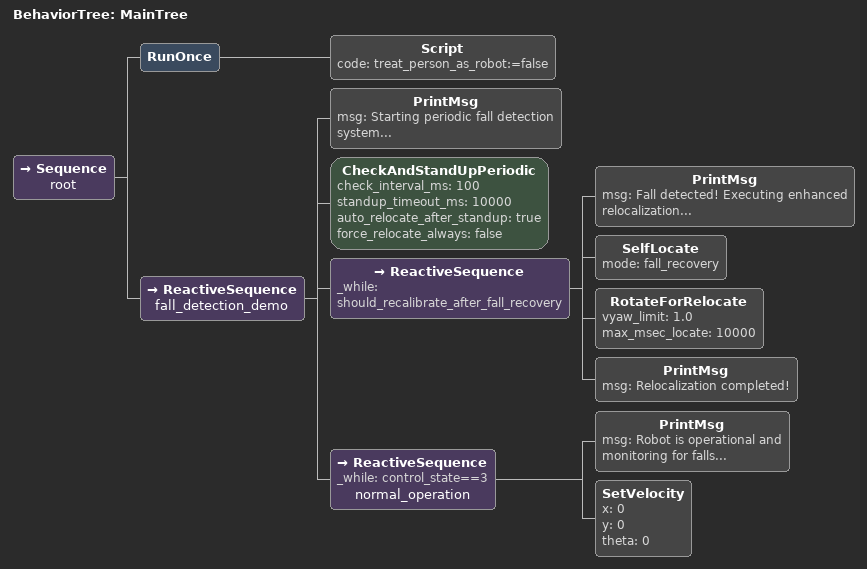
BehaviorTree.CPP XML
<root BTCPP_format="4">
    <include path="./subtrees/subtree_periodic_fall_recovery.xml" />

    <BehaviorTree ID="MainTree">
        <Sequence name="root">
            <RunOnce> <Script code="treat_person_as_robot:=false" /> </RunOnce>

            <!-- CONTINUOUS FALL DETECTION DEMO -->
            <ReactiveSequence name="fall_detection_demo">
                <PrintMsg msg="Starting periodic fall detection system..." />

                <!-- Enhanced periodic fall detection with custom settings -->
                <CheckAndStandUpPeriodic
                    check_interval_ms="100"
                    standup_timeout_ms="10000"
                    auto_relocate_after_standup="true"
                    force_relocate_always="false" />

                <!-- Relocalization sequence -->
                <ReactiveSequence _while="should_recalibrate_after_fall_recovery">
                    <PrintMsg msg="Fall detected! Executing enhanced relocalization..." />
                    <SelfLocate mode="fall_recovery" />
                    <RotateForRelocate vyaw_limit="1.0" max_msec_locate="10000" />
                    <PrintMsg msg="Relocalization completed!" />
                </ReactiveSequence>

                <!-- Basic robot behaviors when not fallen -->
                <ReactiveSequence _while="control_state==3" name="normal_operation">
                    <PrintMsg msg="Robot is operational and monitoring for falls..." />
                    <SetVelocity x="0" y="0" theta="0" />
                </ReactiveSequence>
            </ReactiveSequence>
        </Sequence>
    </BehaviorTree>
</root>
